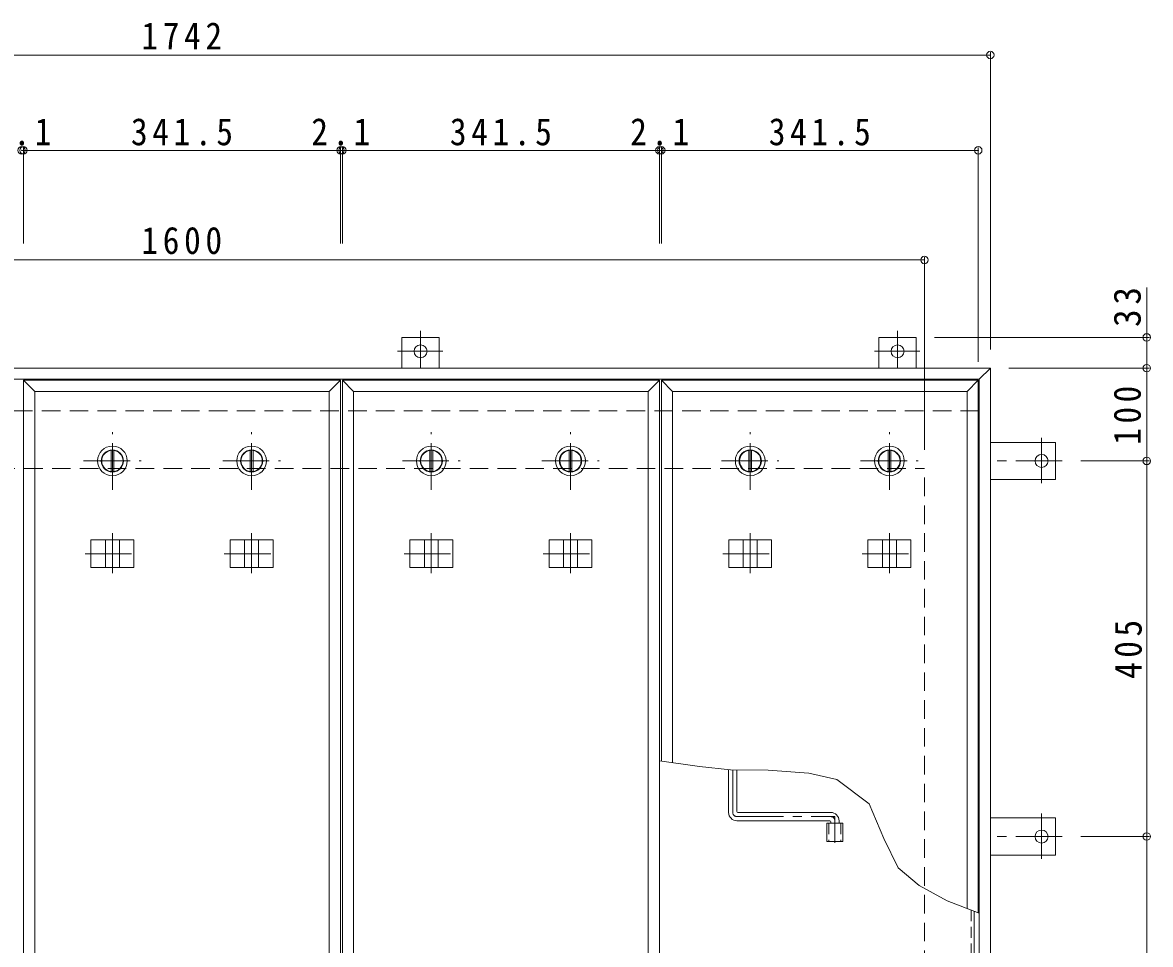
# Model space of a CAD drawing. Units: millimetres at full size, sheet at 1:10. Extents: x -2636 to 2766, y -1962 to 1857.
# Drawn here: x -1633 to -418, y 685 to 1680 of the extents above; entities that cross this region are included whole.
import ezdxf

# ---------------------------------------------------------------- set-up
doc = ezdxf.new("R2010")
doc.units = ezdxf.units.MM
doc.header["$LTSCALE"] = 10
doc.header["$PDMODE"] = 32
doc.header["$PDSIZE"] = 8
for name, pattern in [('CHAIN1', [8, 5, -1, 1, -1]), ('DASHED1', [1.8, 1.2, -0.6]), ('DASHED2', [3, 2, -1])]:
    doc.linetypes.add(name, pattern=pattern)
for name, color, linetype, lineweight in [('0-1_躯体', 2, 'DASHED2', 9), ('0-2_仕上', 4, 'Continuous', 9), ('0-3_建具', 4, 'Continuous', 9), ('0-5_寸法', 4, 'Continuous', 9), ('0-6_ハッチ', 6, 'Continuous', 9), ('0-A', 3, 'CHAIN1', 9), ('0-C', 2, 'Continuous', 9), ('0-E', 3, 'Continuous', 9), ('0-F', 7, 'Continuous', 9)]:
    doc.layers.add(name, color=color, linetype=linetype, lineweight=lineweight)
doc.styles.add('ＭＳ ゴシック', font='')
doc.styles.get('ＭＳ ゴシック').set_extended_font_data('MS Gothic')

msp = doc.modelspace()

# ---------------------------------------------------------------- linework, layer by layer
at = {"layer": '0-1_躯体'}
for p, q in [((-602.35, 1260.84), (-2320.35, 1260.84)), ((-2261.35, 1198.84), (-661.35, 1198.84)), ((-661.35, -1.16), (-661.35, 1198.84))]:
    msp.add_line(p, q, dxfattribs=at)
at = {"layer": '0-2_仕上'}
for p, q in [((-1632.1, 1293.84), (-1290.6, 1293.84)), ((-1620.1, 1281.84), (-1632.1, 1293.84)), ((-1632.1, -96.16), (-1632.1, 1293.84)), ((-1302.6, 1281.84), (-1290.6, 1293.84)), ((-1290.6, -96.16), (-1290.6, 1293.84)), ((-1288.47, 1293.84), (-946.97, 1293.84)), ((-1276.47, 1281.84), (-1288.47, 1293.84)), ((-1288.47, -96.16), (-1288.47, 1293.84)), ((-958.97, 1281.84), (-946.97, 1293.84)), ((-946.97, -96.16), (-946.97, 1293.84)), ((-944.85, 1293.84), (-603.35, 1293.84)), ((-932.85, 1281.84), (-944.85, 1293.84)), ((-944.85, 883.25), (-944.85, 1293.84)), ((-615.35, 1281.84), (-603.35, 1293.84)), ((-603.35, 719.61), (-603.35, 1293.84)), ((-1620.1, 1281.84), (-1302.6, 1281.84)), ((-1620.1, -84.16), (-1620.1, 1281.84)), ((-1302.6, -84.16), (-1302.6, 1281.84)), ((-1276.47, 1281.84), (-958.97, 1281.84)), ((-1276.47, -84.16), (-1276.47, 1281.84)), ((-958.97, -84.16), (-958.97, 1281.84)), ((-932.85, 1281.84), (-615.35, 1281.84)), ((-932.85, 881.59), (-932.85, 1281.84)), ((-615.35, 724.25), (-615.35, 1281.84))]:
    msp.add_line(p, q, dxfattribs=at)
at = {"layer": '0-2_仕上', "color": 3}
for p, q in [((-766.5, 816.34), (-749.2, 816.34)), ((-766.5, 816.34), (-766.5, 796.34)), ((-749.2, 816.34), (-749.2, 796.34)), ((-766.5, 796.34), (-749.2, 796.34))]:
    msp.add_line(p, q, dxfattribs=at)
at = {"layer": '0-2_仕上', "color": 3, "linetype": 'DASHED1'}
for p, q in [((-764.2, 816.34), (-764.2, 796.34)), ((-751.5, 816.34), (-751.5, 796.34))]:
    msp.add_line(p, q, dxfattribs=at)
at = {"layer": '0-3_建具', "color": 2}
for p, q in [((-590.35, 1306.84), (-2332.35, 1306.84)), ((-590.35, 1306.84), (-602.35, 1294.84)), ((-590.35, -109.16), (-590.35, 1306.84)), ((-602.35, 1294.84), (-2320.35, 1294.84)), ((-602.35, -97.16), (-602.35, 1294.84))]:
    msp.add_line(p, q, dxfattribs=at)
at = {"layer": '0-3_建具'}
for p, q in [((-1559.44, 1121.84), (-1559.44, 1091.84)), ((-1559.44, 1121.84), (-1513.26, 1121.84)), ((-1543.85, 1121.84), (-1543.85, 1091.84)), ((-1528.85, 1121.84), (-1528.85, 1091.84)), ((-1513.26, 1121.84), (-1513.26, 1091.84)), ((-1409.44, 1121.84), (-1409.44, 1091.84)), ((-1409.44, 1121.84), (-1363.26, 1121.84)), ((-1393.85, 1121.84), (-1393.85, 1091.84)), ((-1378.85, 1121.84), (-1378.85, 1091.84)), ((-1363.26, 1121.84), (-1363.26, 1091.84)), ((-1215.81, 1121.84), (-1215.81, 1091.84)), ((-1215.81, 1121.84), (-1169.63, 1121.84)), ((-1200.22, 1121.84), (-1200.22, 1091.84)), ((-1185.22, 1121.84), (-1185.22, 1091.84)), ((-1169.63, 1121.84), (-1169.63, 1091.84)), ((-1065.81, 1121.84), (-1065.81, 1091.84)), ((-1065.81, 1121.84), (-1019.63, 1121.84)), ((-1050.22, 1121.84), (-1050.22, 1091.84)), ((-1035.22, 1121.84), (-1035.22, 1091.84)), ((-1019.63, 1121.84), (-1019.63, 1091.84)), ((-872.19, 1121.84), (-872.19, 1091.84)), ((-872.19, 1121.84), (-826.01, 1121.84)), ((-856.6, 1121.84), (-856.6, 1091.84)), ((-841.6, 1121.84), (-841.6, 1091.84)), ((-826.01, 1121.84), (-826.01, 1091.84)), ((-722.19, 1121.84), (-722.19, 1091.84)), ((-722.19, 1121.84), (-676.01, 1121.84)), ((-706.6, 1121.84), (-706.6, 1091.84)), ((-691.6, 1121.84), (-691.6, 1091.84)), ((-676.01, 1121.84), (-676.01, 1091.84)), ((-1559.44, 1091.84), (-1513.26, 1091.84)), ((-1409.44, 1091.84), (-1363.26, 1091.84)), ((-1215.81, 1091.84), (-1169.63, 1091.84)), ((-1065.81, 1091.84), (-1019.63, 1091.84)), ((-872.19, 1091.84), (-826.01, 1091.84)), ((-722.19, 1091.84), (-676.01, 1091.84))]:
    msp.add_line(p, q, dxfattribs=at)
at = {"layer": '0-3_建具', "linetype": 'CHAIN1'}
for p, q in [((-1536.35, 1128.95), (-1536.35, 1085.72)), ((-1386.35, 1128.95), (-1386.35, 1085.72)), ((-1192.72, 1128.95), (-1192.72, 1085.72)), ((-1042.72, 1128.95), (-1042.72, 1085.72)), ((-849.1, 1128.95), (-849.1, 1085.72)), ((-699.1, 1128.95), (-699.1, 1085.72)), ((-1565.76, 1106.84), (-1506.94, 1106.84)), ((-1415.76, 1106.84), (-1356.94, 1106.84)), ((-1222.13, 1106.84), (-1163.31, 1106.84)), ((-1072.13, 1106.84), (-1013.31, 1106.84)), ((-878.51, 1106.84), (-819.69, 1106.84)), ((-728.51, 1106.84), (-669.69, 1106.84))]:
    msp.add_line(p, q, dxfattribs=at)
at = {"layer": '0-5_寸法', "color": 7}
for p, q in [((-421.83, 1340.04), (-421.83, 1393.8)), ((-903.58, 877.54), (-946.97, 883.55))]:
    msp.add_line(p, q, dxfattribs=at)
for points in [[(-705.05, 799.71), (-720.86, 837.16), (-755.83, 863.39), (-785.79, 870.05), (-829.91, 873.38), (-870.29, 873.79), (-903.58, 877.54)], [(-602.35, 719.22), (-636.89, 732.6), (-667.12, 749.02), (-689.69, 768.26), (-705.05, 799.71)]]:
    msp.add_lwpolyline(points, dxfattribs=at)
at = {"layer": '0-6_ハッチ'}
for p, q in [((-872.35, 874.02), (-872.35, 827.84)), ((-863.35, 873.72), (-863.35, 828.84)), ((-862.35, 827.84), (-762.35, 827.84)), ((-763.35, 818.84), (-863.35, 818.84)), ((-762.35, 817.84), (-762.35, 816.34)), ((-753.35, 818.84), (-753.35, 816.34))]:
    msp.add_line(p, q, dxfattribs=at)
at = {"layer": '0-6_ハッチ', "linetype": 'CHAIN1'}
for p, q in [((-867.85, 873.77), (-867.85, 827.85)), ((-863.34, 823.34), (-757.85, 823.34)), ((-757.85, 794.96), (-757.85, 823.34))]:
    msp.add_line(p, q, dxfattribs=at)
at = {"layer": '0-6_ハッチ'}
for centre, radius, start, end in [((-863.35, 827.84), 9, 180, 270), ((-862.35, 828.84), 1, 180, 270), ((-762.35, 818.84), 9, 0, 90), ((-763.35, 817.84), 1, 0, 90)]:
    msp.add_arc(centre, radius, start, end, dxfattribs=at)
at = {"layer": '0-6_ハッチ', "linetype": 'CHAIN1'}
for centre, radius, start, end in [((-863.34, 827.85), 4.51, 180, 270), ((-762.35, 818.84), 4.5, 360, 89.70431)]:
    msp.add_arc(centre, radius, start, end, dxfattribs=at)
at = {"layer": '0-A', "linetype": 'DASHED1'}
msp.add_line((-611.05, 722.59), (-611.05, -51.46), dxfattribs=at)
at = {"layer": '0-A', "linetype": 'Continuous'}
msp.add_line((-607.85, -54.66), (-607.85, 721.35), dxfattribs=at)
at = {"layer": '0-C', "linetype": 'CHAIN1'}
for p, q in [((-1536.35, 1175.84), (-1536.35, 1237.84)), ((-1386.35, 1175.84), (-1386.35, 1237.84)), ((-1192.72, 1175.84), (-1192.72, 1237.84)), ((-1042.72, 1175.84), (-1042.72, 1237.84)), ((-849.1, 1175.84), (-849.1, 1237.84)), ((-699.1, 1175.84), (-699.1, 1237.84)), ((-1567.35, 1206.84), (-1505.35, 1206.84)), ((-1417.35, 1206.84), (-1355.35, 1206.84)), ((-1223.72, 1206.84), (-1161.72, 1206.84)), ((-1073.72, 1206.84), (-1011.72, 1206.84)), ((-880.1, 1206.84), (-818.1, 1206.84)), ((-730.1, 1206.84), (-668.1, 1206.84))]:
    msp.add_line(p, q, dxfattribs=at)
at = {"layer": '0-C'}
for p, q in [((-1537.85, 1218.24), (-1537.85, 1195.44)), ((-1534.85, 1218.24), (-1534.85, 1195.44)), ((-1387.85, 1218.24), (-1387.85, 1195.44)), ((-1384.85, 1218.24), (-1384.85, 1195.44)), ((-1194.22, 1218.24), (-1194.22, 1195.44)), ((-1191.22, 1218.24), (-1191.22, 1195.44)), ((-1044.22, 1218.24), (-1044.22, 1195.44)), ((-1041.22, 1218.24), (-1041.22, 1195.44)), ((-850.6, 1218.24), (-850.6, 1195.44)), ((-847.6, 1218.24), (-847.6, 1195.44)), ((-700.6, 1218.24), (-700.6, 1195.44)), ((-697.6, 1218.24), (-697.6, 1195.44))]:
    msp.add_line(p, q, dxfattribs=at)
for centre, radius in [((-1536.35, 1206.84), 16), ((-1536.35, 1206.84), 12), ((-1536.35, 1206.84), 11.5), ((-1386.35, 1206.84), 16), ((-1386.35, 1206.84), 12), ((-1386.35, 1206.84), 11.5), ((-1192.72, 1206.84), 16), ((-1192.72, 1206.84), 12), ((-1192.72, 1206.84), 11.5), ((-1042.72, 1206.84), 16), ((-1042.72, 1206.84), 12), ((-1042.72, 1206.84), 11.5), ((-849.1, 1206.84), 16), ((-849.1, 1206.84), 12), ((-849.1, 1206.84), 11.5), ((-699.1, 1206.84), 16), ((-699.1, 1206.84), 12), ((-699.1, 1206.84), 11.5)]:
    msp.add_circle(centre, radius, dxfattribs=at)
at = {"layer": '0-E'}
for p, q in [((-1224.35, 1306.84), (-1224.35, 1340.04)), ((-1224.35, 1340.04), (-1184.35, 1340.04)), ((-1184.35, 1306.84), (-1184.35, 1340.04)), ((-710.35, 1340.04), (-670.35, 1340.04)), ((-710.35, 1306.84), (-710.35, 1340.04)), ((-670.35, 1306.84), (-670.35, 1340.04)), ((-590.35, 1226.84), (-520.15, 1226.84)), ((-520.15, 1226.84), (-520.15, 1186.84)), ((-590.35, 1186.84), (-520.15, 1186.84)), ((-590.35, 821.84), (-520.15, 821.84)), ((-520.15, 821.84), (-520.15, 781.84)), ((-590.35, 781.84), (-520.15, 781.84))]:
    msp.add_line(p, q, dxfattribs=at)
at = {"layer": '0-E', "linetype": 'CHAIN1'}
for p, q in [((-1204.35, 1347.2), (-1204.35, 1307.04)), ((-690.35, 1347.2), (-690.35, 1307.04)), ((-1229.19, 1325.04), (-1180.3, 1325.04)), ((-715.19, 1325.04), (-666.3, 1325.04)), ((-535.15, 1231.68), (-535.15, 1182.79)), ((-512.99, 1206.84), (-590.35, 1206.84)), ((-535.15, 826.68), (-535.15, 777.79)), ((-512.99, 801.84), (-590.35, 801.84))]:
    msp.add_line(p, q, dxfattribs=at)
at = {"layer": '0-E'}
for centre in [(-1204.35, 1325.04), (-690.35, 1325.04), (-535.15, 1206.84), (-535.15, 801.84)]:
    msp.add_circle(centre, 7, dxfattribs=at)
at = {"layer": '0-F'}
for p, q in [((-2332.35, 1644.55), (-590.35, 1644.55)), ((-590.35, 1647.55), (-590.35, 1326.84)), ((-1632.1, 1544.76), (-1632.1, 1441.26)), ((-1290.6, 1544.76), (-1290.6, 1441.26)), ((-1288.47, 1544.76), (-1288.47, 1441.26)), ((-946.97, 1544.76), (-946.97, 1441.26)), ((-944.85, 1544.76), (-944.85, 1441.26)), ((-603.35, 1544.76), (-603.35, 1313.84)), ((-1634.22, 1541.76), (-1632.1, 1541.76)), ((-1632.1, 1541.76), (-1290.6, 1541.76)), ((-1290.6, 1541.76), (-1288.47, 1541.76)), ((-1288.47, 1541.76), (-946.97, 1541.76)), ((-946.97, 1541.76), (-944.85, 1541.76)), ((-944.85, 1541.76), (-603.35, 1541.76)), ((-2261.35, 1423.55), (-661.35, 1423.55)), ((-661.35, 1426.55), (-661.35, 1218.84)), ((-418.83, 1340.04), (-650.35, 1340.04)), ((-421.83, 1306.84), (-421.83, 1340.04)), ((-418.83, 1306.84), (-570.35, 1306.84)), ((-421.83, 1306.84), (-421.83, 1206.84)), ((-418.83, 1206.84), (-492.99, 1206.84)), ((-421.83, 801.84), (-421.83, 1206.84)), ((-418.83, 801.84), (-492.99, 801.84)), ((-421.83, 395.84), (-421.83, 801.84))]:
    msp.add_line(p, q, dxfattribs=at)
for p in [(-590.35, 1644.55), (-1634.22, 1541.76), (-1632.1, 1541.76), (-1290.6, 1541.76), (-1288.47, 1541.76), (-946.97, 1541.76), (-944.85, 1541.76), (-603.35, 1541.76), (-661.35, 1423.55), (-421.83, 1340.04), (-421.83, 1306.84), (-421.83, 1206.84), (-421.83, 801.84)]:
    msp.add_point(p, dxfattribs=at)

# ---------------------------------------------------------------- texts
at = {"layer": '0-F', "color": 2, "char_height": 29.33, "attachment_point": 7, "style": 'ＭＳ ゴシック'}
for s, insert in [('\\T1.28;\\W0.9;1742', (-1505.1, 1650.55)), ('\\T1.27;\\W0.9;2.1', (-1665.66, 1546.76)), ('\\T1.28;\\W0.9;341.5', (-1516.35, 1546.76)), ('\\T1.27;\\W0.9;2.1', (-1322.04, 1546.76)), ('\\T1.28;\\W0.9;341.5', (-1172.72, 1546.76)), ('\\T1.27;\\W0.9;2.1', (-978.41, 1546.76)), ('\\T1.28;\\W0.9;341.5', (-829.1, 1546.76)), ('\\T1.28;\\W0.9;1600', (-1505.1, 1429.55))]:
    msp.add_mtext(s, dxfattribs=dict(at, insert=insert))
at = {"layer": '0-F', "color": 2, "char_height": 29.33, "attachment_point": 7, "rotation": 90, "style": 'ＭＳ ゴシック'}
for s, insert in [('\\T1.27;\\W0.95;33', (-427.83, 1351.3)), ('\\T1.27;\\W0.9;100', (-427.83, 1224.34)), ('\\T1.27;\\W0.9;405', (-426.83, 971.84))]:
    msp.add_mtext(s, dxfattribs=dict(at, insert=insert))

doc.saveas('drawing.dxf')
